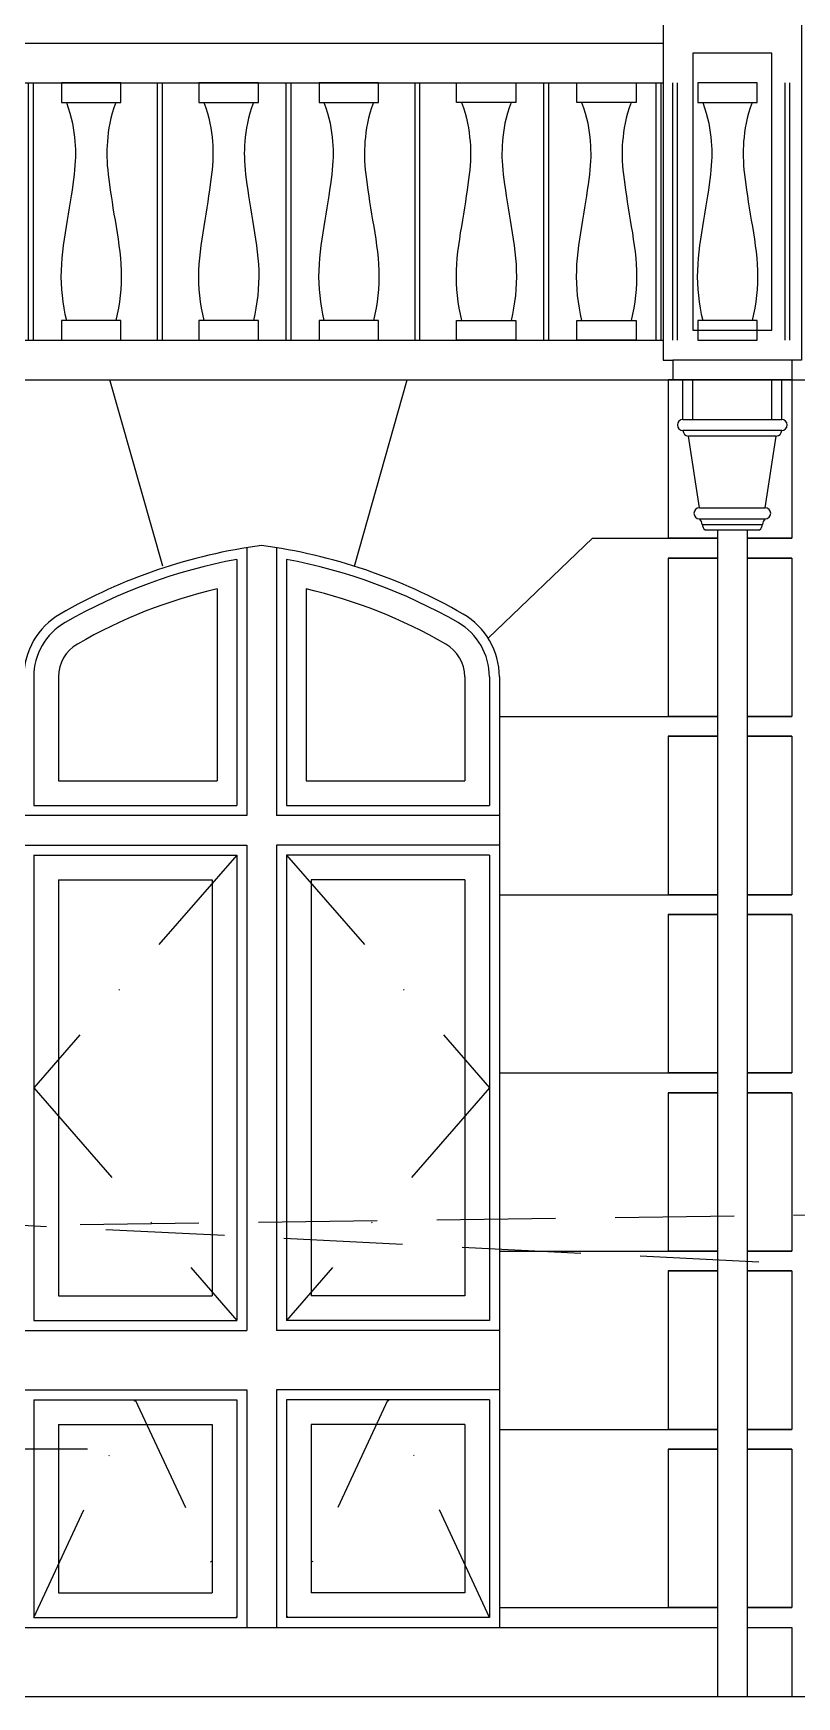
# Model space of a CAD drawing. Extents: x -1876 to 125, y 7132 to 7649.
# Drawn here: x -727.7 to -650.6, y 7131.9 to 7299.9 of the extents above; entities that cross this region are included whole.
import ezdxf

# ---------------------------------------------------------------- set-up
doc = ezdxf.new("R2010")
doc.units = 0
doc.header["$LTSCALE"] = 48
doc.header["$MEASUREMENT"] = 0
doc.linetypes.add('DASHDOT2', pattern=[0.5, 0.25, -0.125, 0, -0.125])
doc.linetypes.add('HIDDEN', pattern=[0.375, 0.25, -0.125])
doc.layers.get('0').update_dxf_attribs({"linetype": 'CONTINUOUS'})
for name, color, linetype in [('CO1', 1, 'CONTINUOUS'), ('CO2', 2, 'CONTINUOUS'), ('CO253', 253, 'CONTINUOUS'), ('CO3', 3, 'CONTINUOUS'), ('CO4', 4, 'CONTINUOUS')]:
    doc.layers.add(name, color=color, linetype=linetype)

# ---------------------------------------------------------------- blocks, each defined once
blk = doc.blocks.new('GRILLE')
at = {"layer": 'CO2'}
for p, q in [((-0.25, 0), (-0.25, 26)), ((0.25, 0), (0.25, 26)), ((12.75, 0), (12.75, 26)), ((13.25, 0), (13.25, 26)), ((25.75, 0), (25.75, 26)), ((26.25, 0), (26.25, 26))]:
    blk.add_line(p, q, dxfattribs=at)
for points in [[(3.9375, 26), (9.9375, 26), (9.9375, 24), (3.9375, 24)], [(16.0625, 26), (22.0625, 26), (22.0625, 24), (16.0625, 24)], [(3.9375, 2), (9.9375, 2), (9.9375, 0), (3.9375, 0)], [(16.0625, 2), (22.0625, 2), (22.0625, 0), (16.0625, 0)]]:
    blk.add_lwpolyline(points, close=True, dxfattribs=at)
for points in [[(4.4375, 24), (4.633257, 23.462583), (4.798397, 22.93654), (4.935707, 22.423042), (5.047974, 21.923258), (5.137988, 21.438358), (5.208535, 20.969512), (5.262403, 20.51789), (5.302381, 20.084661), (5.33079, 19.669676), (5.348094, 19.267505), (5.354288, 18.8714), (5.349369, 18.474612), (5.333335, 18.070391), (5.306182, 17.651989), (5.267906, 17.212657), (5.218506, 16.745646), (5.158183, 16.245995), (5.087962, 15.715892), (5.009075, 15.159316), (4.922752, 14.580244), (4.830224, 13.982651), (4.732723, 13.370516), (4.631479, 12.747816), (4.527723, 12.118527), (4.422978, 11.486058), (4.319928, 10.851538), (4.22155, 10.215527), (4.130822, 9.578587), (4.05072, 8.941277), (3.984221, 8.304159), (3.934301, 7.667792), (3.903937, 7.032737), (3.89555, 6.399425), (3.909336, 5.767763), (3.944934, 5.13753), (4.001984, 4.508502), (4.080126, 3.880457), (4.178999, 3.253173), (4.298244, 2.626428), (4.4375, 2)], [(4.4375, 24), (4.633257, 23.462583), (4.798397, 22.93654), (4.935707, 22.423042), (5.047974, 21.923258), (5.137988, 21.438358), (5.208535, 20.969512), (5.262403, 20.51789), (5.302381, 20.084661), (5.33079, 19.669676), (5.348094, 19.267505), (5.354288, 18.8714), (5.349369, 18.474612), (5.333335, 18.070391), (5.306182, 17.651989), (5.267906, 17.212657), (5.218506, 16.745646), (5.158183, 16.245995), (5.087962, 15.715892), (5.009075, 15.159316), (4.922752, 14.580244), (4.830224, 13.982651), (4.732723, 13.370516), (4.631479, 12.747816), (4.527723, 12.118527), (4.422978, 11.486058), (4.319928, 10.851538), (4.22155, 10.215527), (4.130822, 9.578587), (4.05072, 8.941277), (3.984221, 8.304159), (3.934301, 7.667792), (3.903937, 7.032737), (3.89555, 6.399425), (3.909336, 5.767763), (3.944934, 5.13753), (4.001984, 4.508502), (4.080126, 3.880457), (4.178999, 3.253173), (4.298244, 2.626428), (4.4375, 2)], [(9.4375, 24), (9.241743, 23.462583), (9.076603, 22.93654), (8.939293, 22.423042), (8.827026, 21.923258), (8.737012, 21.438358), (8.666465, 20.969512), (8.612597, 20.51789), (8.572619, 20.084661), (8.54421, 19.669676), (8.526906, 19.267505), (8.520712, 18.8714), (8.525631, 18.474612), (8.541665, 18.070391), (8.568818, 17.651989), (8.607094, 17.212657), (8.656494, 16.745646), (8.716817, 16.245995), (8.787038, 15.715892), (8.865925, 15.159316), (8.952248, 14.580244), (9.044776, 13.982651), (9.142277, 13.370516), (9.243521, 12.747816), (9.347277, 12.118527), (9.452022, 11.486058), (9.555072, 10.851538), (9.65345, 10.215527), (9.744178, 9.578587), (9.82428, 8.941277), (9.890779, 8.304159), (9.940699, 7.667792), (9.971063, 7.032737), (9.97945, 6.399425), (9.965664, 5.767763), (9.930066, 5.13753), (9.873016, 4.508502), (9.794874, 3.880457), (9.696001, 3.253173), (9.576756, 2.626428), (9.4375, 2)], [(16.5625, 24), (16.758257, 23.462583), (16.923397, 22.93654), (17.060707, 22.423042), (17.172974, 21.923258), (17.262988, 21.438358), (17.333535, 20.969512), (17.387403, 20.51789), (17.427381, 20.084661), (17.45579, 19.669676), (17.473094, 19.267505), (17.479288, 18.8714), (17.474369, 18.474612), (17.458335, 18.070391), (17.431182, 17.651989), (17.392906, 17.212657), (17.343506, 16.745646), (17.283183, 16.245995), (17.212962, 15.715892), (17.134075, 15.159316), (17.047752, 14.580244), (16.955224, 13.982651), (16.857723, 13.370516), (16.756479, 12.747816), (16.652723, 12.118527), (16.547978, 11.486058), (16.444928, 10.851538), (16.34655, 10.215527), (16.255822, 9.578587), (16.17572, 8.941277), (16.109221, 8.304159), (16.059301, 7.667792), (16.028937, 7.032737), (16.02055, 6.399425), (16.034336, 5.767763), (16.069934, 5.13753), (16.126984, 4.508502), (16.205126, 3.880457), (16.303999, 3.253173), (16.423244, 2.626428), (16.5625, 2)], [(21.5625, 24), (21.366743, 23.462583), (21.201603, 22.93654), (21.064293, 22.423042), (20.952026, 21.923258), (20.862012, 21.438358), (20.791465, 20.969512), (20.737597, 20.51789), (20.697619, 20.084661), (20.66921, 19.669676), (20.651906, 19.267505), (20.645712, 18.8714), (20.650631, 18.474612), (20.666665, 18.070391), (20.693818, 17.651989), (20.732094, 17.212657), (20.781494, 16.745646), (20.841817, 16.245995), (20.912038, 15.715892), (20.990925, 15.159316), (21.077248, 14.580244), (21.169776, 13.982651), (21.267277, 13.370516), (21.368521, 12.747816), (21.472277, 12.118527), (21.577022, 11.486058), (21.680072, 10.851538), (21.77845, 10.215527), (21.869178, 9.578587), (21.94928, 8.941277), (22.015779, 8.304159), (22.065699, 7.667792), (22.096063, 7.032737), (22.10445, 6.399425), (22.090664, 5.767763), (22.055066, 5.13753), (21.998016, 4.508502), (21.919874, 3.880457), (21.821001, 3.253173), (21.701756, 2.626428), (21.5625, 2)]]:
    blk.add_lwpolyline(points, dxfattribs=at)
blk = doc.blocks.new('LEADER')
at = {"color": 1}
for p, q in [((-5, -4), (-5, 0)), ((5, -4), (5, 0)), ((4.987744, -5.115332), (-4.987744, -5.115332)), ((4.430078, -5.672998), (-4.430078, -5.672998)), ((-3.314746, -12.922656), (3.314746, -12.922656)), ((-3.314746, -14.037988), (3.314746, -14.037988)), ((-3.035913, -14.595654), (3.035913, -14.595654))]:
    blk.add_line(p, q, dxfattribs=at)
for p, q in [((-4, -4), (-4, 0)), ((4, -4), (4, 0)), ((-4.987744, -4), (4.987744, -4)), ((-3.314746, -12.922656), (-4.430078, -5.672998)), ((3.314746, -12.922656), (4.430078, -5.672998)), ((-2.75708, -15.15332), (2.75708, -15.15332)), ((-1.5, -15.15332), (-1.5, -17.15332)), ((1.5, -15.15332), (1.5, -17.15332))]:
    blk.add_line(p, q)
for centre, radius, start, end in [((-4.987744, -4.557666), 0.557666, 90, 270), ((4.987744, -4.557666), 0.557666, 270, 90), ((-4.430078, -5.115332), 0.557666, 180, 270), ((4.430078, -5.115332), 0.557666, 270, 0), ((-3.314746, -13.480322), 0.557666, 90, 270), ((3.314746, -13.480322), 0.557666, 270, 90), ((-3.931071, -14.694692), 0.90062, 6.313364, 46.816739), ((-2.140755, -14.496617), 0.90062, 186.313364, 226.816739), ((2.140755, -14.496617), 0.90062, 313.183261, 353.686636), ((3.931071, -14.694692), 0.90062, 133.183261, 173.686636)]:
    blk.add_arc(centre, radius, start, end)

msp = doc.modelspace()

# ---------------------------------------------------------------- linework, layer by layer
at = {"layer": 'CO1'}
for p, q in [((-714.59, 7246.05), (-719.92, 7264.87)), ((-695.24, 7246.05), (-689.91, 7264.87)), ((-681.75, 7238.79), (-671.21, 7248.87)), ((-671.21, 7248.87), (-663.6, 7248.87)), ((-707.11, 7246.74), (-707.11, 7221.87)), ((-702.11, 7246.74), (-702.11, 7221.87)), ((-727.61, 7234.87), (-727.61, 7221.87)), ((-681.61, 7234.87), (-681.61, 7221.87)), ((-680.61, 7230.87), (-663.6, 7230.87)), ((-727.61, 7221.87), (-707.11, 7221.87)), ((-702.11, 7221.87), (-681.61, 7221.87)), ((-727.61, 7216.87), (-707.11, 7216.87)), ((-727.61, 7216.87), (-727.61, 7169.87)), ((-707.11, 7216.87), (-707.11, 7169.87)), ((-681.61, 7216.87), (-702.11, 7216.87)), ((-702.11, 7216.87), (-702.11, 7169.87)), ((-681.61, 7216.87), (-681.61, 7169.87)), ((-680.61, 7212.87), (-663.6, 7212.87)), ((-680.61, 7194.87), (-663.6, 7194.87)), ((-680.61, 7176.87), (-663.6, 7176.87)), ((-727.61, 7169.87), (-707.11, 7169.87)), ((-681.61, 7169.87), (-702.11, 7169.87)), ((-727.61, 7161.87), (-727.61, 7139.87)), ((-727.61, 7161.87), (-707.11, 7161.87)), ((-707.11, 7161.87), (-707.11, 7139.87)), ((-681.61, 7161.87), (-702.11, 7161.87)), ((-702.11, 7161.87), (-702.11, 7139.87)), ((-681.61, 7161.87), (-681.61, 7139.87)), ((-680.61, 7158.87), (-663.6, 7158.87)), ((-680.61, 7140.87), (-663.6, 7140.87)), ((-680.61, 7140.87), (-663.6, 7140.87)), ((-727.61, 7139.87), (-707.11, 7139.87)), ((-681.61, 7139.87), (-702.11, 7139.87))]:
    msp.add_line(p, q, dxfattribs=at)
at = {"layer": 'CO1', "linetype": 'HIDDEN'}
for p, q in [((-776.93, 7178.87), (-596.57, 7181.23)), ((-756.3, 7180.87), (-607.02, 7173.42)), ((-722.19, 7156.87), (-920.34, 7156.87))]:
    msp.add_line(p, q, dxfattribs=at)
at = {"layer": 'CO1'}
msp.add_lwpolyline([(-653.11, 7297.87), (-661.1, 7297.87), (-661.1, 7269.87), (-653.11, 7269.87)], close=True, dxfattribs=at)
for centre, radius, start, end in [((-697.28, 7193.3), 54.33, 100.4269, 120), ((-711.95, 7193.3), 54.33, 60, 79.5731), ((-721.28, 7234.87), 6.33, 120, 180), ((-687.95, 7234.87), 6.33, 360, 60)]:
    msp.add_arc(centre, radius, start, end, dxfattribs=at)
at = {"layer": 'CO2'}
for p, q in [((-738.64, 7298.87), (-664.1, 7298.87)), ((-651.12, 7266.87), (-663.1, 7266.87)), ((-706.11, 7247.97), (-706.11, 7220.87)), ((-703.11, 7247.97), (-703.11, 7220.87)), ((-709.11, 7243.77), (-709.11, 7224.37)), ((-700.11, 7243.77), (-700.11, 7224.37)), ((-725.11, 7234.87), (-725.11, 7224.37)), ((-684.11, 7234.87), (-684.11, 7224.37)), ((-680.61, 7234.87), (-680.61, 7168.87)), ((-725.11, 7224.37), (-709.11, 7224.37)), ((-700.11, 7224.37), (-684.11, 7224.37)), ((-706.11, 7220.87), (-728.61, 7220.87)), ((-680.61, 7220.87), (-703.11, 7220.87)), ((-728.61, 7217.87), (-706.11, 7217.87)), ((-706.11, 7217.87), (-706.11, 7168.87)), ((-703.11, 7217.87), (-703.11, 7168.87)), ((-680.61, 7217.87), (-703.11, 7217.87)), ((-725.11, 7214.37), (-709.61, 7214.37)), ((-725.11, 7214.37), (-725.11, 7172.37)), ((-709.61, 7214.37), (-709.61, 7172.37)), ((-684.11, 7214.37), (-699.61, 7214.37)), ((-699.61, 7214.37), (-699.61, 7172.37)), ((-684.11, 7214.37), (-684.11, 7172.37)), ((-725.11, 7172.37), (-709.61, 7172.37)), ((-684.11, 7172.37), (-699.61, 7172.37)), ((-728.61, 7168.87), (-706.11, 7168.87)), ((-680.61, 7168.87), (-703.11, 7168.87)), ((-680.61, 7168.87), (-680.61, 7162.87)), ((-728.61, 7162.87), (-706.11, 7162.87)), ((-706.11, 7162.87), (-706.11, 7138.87)), ((-680.61, 7162.87), (-703.11, 7162.87)), ((-703.11, 7162.87), (-703.11, 7138.87)), ((-680.61, 7162.87), (-680.61, 7138.87)), ((-725.11, 7159.37), (-725.11, 7142.37)), ((-725.11, 7159.37), (-709.61, 7159.37)), ((-709.61, 7159.37), (-709.61, 7142.37)), ((-684.11, 7159.37), (-699.61, 7159.37)), ((-699.61, 7159.37), (-699.61, 7142.37)), ((-684.11, 7159.37), (-684.11, 7142.37)), ((-725.11, 7142.37), (-709.61, 7142.37)), ((-684.11, 7142.37), (-699.61, 7142.37))]:
    msp.add_line(p, q, dxfattribs=at)
for points in [[(-663.6, 7264.87), (-651.1, 7264.87), (-651.1, 7248.87), (-655.61, 7248.87)], [(-651.1, 7264.87), (-663.6, 7264.87), (-663.6, 7248.87), (-658.61, 7248.87)], [(-658.61, 7248.87), (-663.6, 7248.87)], [(-655.61, 7248.87), (-651.1, 7248.87)], [(-663.6, 7246.87), (-658.61, 7246.87)], [(-658.61, 7246.87), (-663.6, 7246.87), (-663.6, 7230.87), (-658.61, 7230.87)], [(-651.1, 7246.87), (-655.61, 7246.87)], [(-655.61, 7246.87), (-651.1, 7246.87), (-651.1, 7230.87), (-655.61, 7230.87)], [(-658.61, 7230.87), (-663.6, 7230.87)], [(-655.61, 7230.87), (-651.1, 7230.87)], [(-663.6, 7228.87), (-658.61, 7228.87)], [(-658.61, 7228.87), (-663.6, 7228.87), (-663.6, 7212.87), (-658.61, 7212.87)], [(-651.1, 7228.87), (-655.61, 7228.87)], [(-655.61, 7228.87), (-651.1, 7228.87), (-651.1, 7212.87), (-655.61, 7212.87)], [(-658.61, 7212.87), (-663.6, 7212.87)], [(-655.61, 7212.87), (-651.1, 7212.87)], [(-663.6, 7210.87), (-658.61, 7210.87)], [(-658.61, 7210.87), (-663.6, 7210.87), (-663.6, 7194.87), (-658.61, 7194.87)], [(-651.1, 7210.87), (-655.61, 7210.87)], [(-655.61, 7210.87), (-651.1, 7210.87), (-651.1, 7194.87), (-655.61, 7194.87)], [(-658.61, 7194.87), (-663.6, 7194.87)], [(-655.61, 7194.87), (-651.1, 7194.87)], [(-663.6, 7192.87), (-658.61, 7192.87)], [(-658.61, 7192.87), (-663.6, 7192.87), (-663.6, 7176.87), (-658.61, 7176.87)], [(-651.1, 7192.87), (-655.61, 7192.87)], [(-655.61, 7192.87), (-651.1, 7192.87), (-651.1, 7176.87), (-655.61, 7176.87)], [(-658.61, 7176.87), (-663.6, 7176.87)], [(-655.61, 7176.87), (-651.1, 7176.87)], [(-663.6, 7174.87), (-658.61, 7174.87)], [(-658.61, 7174.87), (-663.6, 7174.87), (-663.6, 7158.87), (-658.61, 7158.87)], [(-651.1, 7174.87), (-655.61, 7174.87)], [(-655.61, 7174.87), (-651.1, 7174.87), (-651.1, 7158.87), (-655.61, 7158.87)], [(-658.61, 7158.87), (-663.6, 7158.87)], [(-655.61, 7158.87), (-651.1, 7158.87)], [(-663.6, 7156.87), (-658.61, 7156.87)], [(-658.61, 7156.87), (-663.6, 7156.87), (-663.6, 7140.87), (-658.61, 7140.87)], [(-651.1, 7156.87), (-655.61, 7156.87)], [(-655.61, 7156.87), (-651.1, 7156.87), (-651.1, 7140.87), (-655.61, 7140.87)], [(-658.61, 7140.87), (-663.6, 7140.87)], [(-655.61, 7140.87), (-651.1, 7140.87)], [(-777.05, 7138.87), (-658.61, 7138.87)], [(-655.61, 7138.87), (-651.1, 7138.87), (-651.1, 7131.87)]]:
    msp.add_lwpolyline(points, dxfattribs=at)
for centre, radius, start, end in [((-697.28, 7193.3), 55.33, 97.6158, 120), ((-711.95, 7193.3), 55.33, 60, 82.3842), ((-697.28, 7193.3), 51.83, 103.1968, 120), ((-711.95, 7193.3), 51.83, 60, 76.8032), ((-721.28, 7234.87), 7.33, 120, 180), ((-687.95, 7234.87), 7.33, 360, 60), ((-721.28, 7234.87), 3.83, 120, 180), ((-687.95, 7234.87), 3.83, 360, 60)]:
    msp.add_arc(centre, radius, start, end, dxfattribs=at)
at = {"layer": 'CO253', "linetype": 'DASHDOT2'}
for points in [[(-707.11, 7216.87), (-727.61, 7193.37), (-707.11, 7169.87)], [(-702.11, 7216.87), (-681.61, 7193.37), (-702.11, 7169.87)], [(-727.61, 7139.87), (-717.36, 7161.87), (-707.11, 7139.87)], [(-681.61, 7139.87), (-691.86, 7161.87), (-702.11, 7139.87)]]:
    msp.add_lwpolyline(points, dxfattribs=at)
at = {"layer": 'CO3'}
for p, q in [((-658.61, 7247.72), (-658.61, 7131.87)), ((-655.61, 7247.72), (-655.61, 7131.87))]:
    msp.add_line(p, q, dxfattribs=at)
at = {"layer": 'CO4'}
for p, q in [((-738.64, 7294.87), (-664.1, 7294.87)), ((-738.64, 7268.87), (-664.1, 7268.87)), ((-663.1, 7266.87), (-663.1, 7264.87)), ((-651.12, 7266.87), (-651.12, 7264.87)), ((-738.64, 7264.87), (-378.1, 7264.87)), ((-122.07, 7131.87), (-774.5, 7131.87))]:
    msp.add_line(p, q, dxfattribs=at)
for points in [[(-663.1, 7300.87), (-664.1, 7300.87), (-664.1, 7266.87), (-663.1, 7266.87)], [(-651.12, 7300.87), (-650.12, 7300.87), (-650.12, 7266.87), (-651.12, 7266.87)]]:
    msp.add_lwpolyline(points, dxfattribs=at)

# ---------------------------------------------------------------- block references
at = {"layer": 'CO2', "xscale": -1}
for p in [(-714.88, 7268.87), (-688.88, 7268.87), (-638.54, 7268.87)]:
    msp.add_blockref('GRILLE', p, dxfattribs=at)
at = {"layer": 'CO2'}
msp.add_blockref('GRILLE', (-688.88, 7268.87), dxfattribs=at)
at = {"layer": 'CO3'}
msp.add_blockref('LEADER', (-657.11, 7264.87), dxfattribs=at)

doc.saveas('drawing.dxf')
